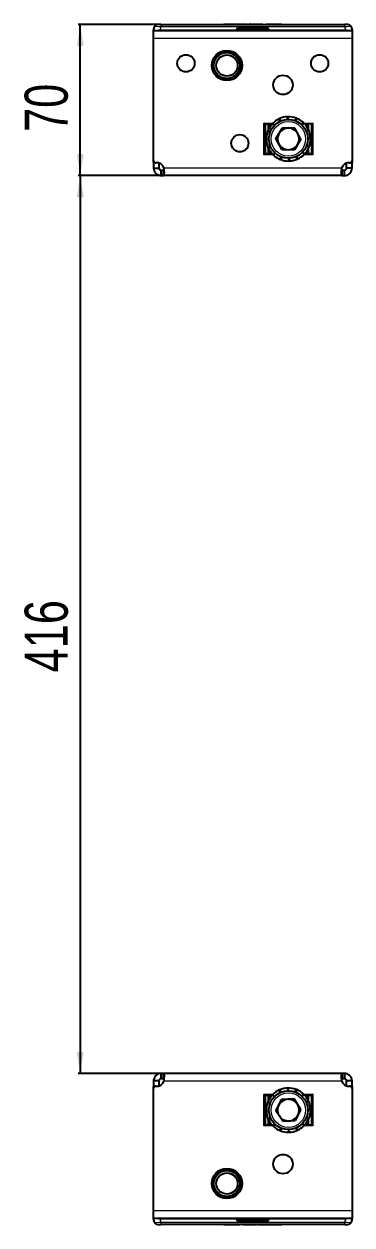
# Model space of a CAD drawing. Header units: millimetres. Extents: x 0 to 2858, y -408 to 595.
# Drawn here: x 3 to 155, y -408 to 148 of the extents above; entities that cross this region are included whole.
import ezdxf

# ---------------------------------------------------------------- set-up
doc = ezdxf.new("R2010")
doc.units = ezdxf.units.MM
doc.layers.add('FORMAT', color=7, linetype='Continuous')
doc.styles.add('SLDTEXTSTYLE0', font='TXT', dxfattribs={"width": 0.75})
doc.dimstyles.new('SLDDIMSTYLE0', dxfattribs={"dimtxt": 20, "dimasz": 10, "dimexe": 0, "dimexo": 0.0625, "dimgap": 5, "dimtad": 2, "dimdec": 1, "dimrnd": 1e-09, "dimzin": 12, "dimdsep": 46, "dimtxsty": 'SLDTEXTSTYLE0', "dimsah": 1, "dimcen": 0.09, "dimadec": 0, "dimazin": 3, "dimtfac": 1, "dimtofl": 0, "dimtmove": 0, "dimatfit": 3, "dimfxl": 0, "dimfrac": 2, "dimtolj": 1, "dimtzin": 12, "dimarcsym": 0})

# ---------------------------------------------------------------- blocks, each defined once
blk = doc.blocks.new('_D_5')
at = {"layer": 'FORMAT'}
for p, q in [((65.28, 147.96), (28.38, 147.96)), ((29.38, 77.96), (29.38, 147.96)), ((67.96, 77.96), (28.38, 77.96))]:
    blk.add_line(p, q, dxfattribs=at)
for points in [[(29.38, 147.96), (27.84, 137.96), (30.92, 137.96)], [(29.38, 77.96), (30.92, 87.96), (27.84, 87.96)]]:
    blk.add_solid(points, dxfattribs=at)
at = {"layer": 'FORMAT', "insert": (3.6, 98.18), "char_height": 20, "attachment_point": 1, "rotation": 90, "style": 'SLDTEXTSTYLE0'}
blk.add_mtext('70', dxfattribs=at)
blk = doc.blocks.new('_D_6')
at = {"layer": 'FORMAT'}
for p, q in [((67.96, 77.96), (28.38, 77.96)), ((29.38, 77.96), (29.38, -338.04)), ((67.96, -338.04), (28.38, -338.04))]:
    blk.add_line(p, q, dxfattribs=at)
for points in [[(29.38, 77.96), (27.84, 67.96), (30.92, 67.96)], [(29.38, -338.04), (30.92, -328.04), (27.84, -328.04)]]:
    blk.add_solid(points, dxfattribs=at)
at = {"layer": 'FORMAT', "insert": (3.6, -152.21), "char_height": 20, "attachment_point": 1, "rotation": 90, "style": 'SLDTEXTSTYLE0'}
blk.add_mtext('416', dxfattribs=at)

msp = doc.modelspace()

# ---------------------------------------------------------------- linework, layer by layer
at = {"color": 7, "linetype": 'Continuous', "lineweight": 25}
for p, q in [((63.39, 145.16), (63.84, 146.85)), ((63.39, 144.96), (63.39, 145.16)), ((155.39, 144.96), (63.39, 144.96)), ((63.39, 141.46), (63.39, 144.96)), ((66.74, 147.96), (65.29, 147.96)), ((101.89, 145.16), (66.28, 145.16)), ((66.74, 147.96), (152.04, 147.96)), ((95.96, 148.16), (95.96, 147.96)), ((101.61, 148.16), (101.67, 148.16)), ((101.67, 148.16), (101.67, 147.96)), ((101.67, 148.16), (102.8, 148.16)), ((101.89, 145.66), (101.89, 145.16)), ((101.89, 144.96), (101.89, 145.16)), ((116.39, 146.16), (102.39, 146.16)), ((102.8, 148.16), (102.8, 147.96)), ((102.8, 148.16), (105.47, 148.16)), ((105.47, 148.16), (105.47, 147.96)), ((105.47, 148.16), (106.96, 148.16)), ((106.96, 148.16), (106.96, 147.96)), ((107.77, 148.19), (107.77, 147.96)), ((111.24, 148.16), (114.07, 148.16)), ((114.07, 148.16), (114.07, 147.96)), ((115.21, 148.16), (115.21, 147.96)), ((115.46, 148.16), (115.46, 147.96)), ((116.7, 148.16), (116.7, 147.96)), ((116.89, 145.16), (116.89, 145.66)), ((152.49, 145.16), (116.89, 145.16)), ((116.89, 144.96), (116.89, 145.16)), ((117.13, 148.16), (122.38, 148.16)), ((122.81, 148.16), (122.81, 147.96)), ((153.48, 147.96), (152.04, 147.96)), ((154.93, 146.85), (155.39, 145.16)), ((155.39, 145.16), (155.39, 144.96)), ((155.39, 144.96), (155.39, 141.46)), ((63.39, 84.86), (63.39, 141.46)), ((155.39, 141.46), (155.39, 84.86)), ((114.89, 101.96), (114.54, 102.31)), ((118.4, 101.96), (114.89, 101.96)), ((114.89, 101.96), (114.89, 87.96)), ((115.24, 101.61), (114.89, 101.96)), ((116.64, 99.38), (116.64, 101.26)), ((117.8, 101.26), (116.64, 101.26)), ((119.28, 101.07), (118.36, 101.92)), ((118.54, 102.1), (119.37, 101.17)), ((118.89, 101.71), (118.89, 101.44)), ((122.12, 103.14), (121.6, 104.27)), ((121.83, 104.37), (122.24, 103.19)), ((125.54, 103.95), (125.49, 105.2)), ((125.74, 105.21), (125.66, 103.96)), ((129.01, 103.4), (129.44, 104.57)), ((129.67, 104.49), (129.12, 103.36)), ((132, 101.57), (132.85, 102.48)), ((133.03, 102.31), (132.09, 101.48)), ((136.89, 101.96), (133.37, 101.96)), ((135.14, 101.26), (133.97, 101.26)), ((135.14, 99.38), (135.14, 101.26)), ((137.24, 102.31), (136.89, 101.96)), ((136.89, 101.96), (136.89, 87.96)), ((115.64, 94.82), (116.89, 94.74)), ((116.89, 94.61), (115.64, 94.57)), ((117.44, 98.08), (116.27, 98.52)), ((116.36, 98.75), (117.49, 98.2)), ((120.11, 95.09), (123.12, 100.03)), ((122.88, 90.03), (120.11, 95.09)), ((128.89, 99.89), (123.12, 100.03)), ((131.66, 94.83), (128.66, 89.9)), ((131.66, 94.83), (128.89, 99.89)), ((134.06, 98.72), (135.2, 99.25)), ((135.3, 99.02), (134.11, 98.61)), ((134.88, 95.31), (136.13, 95.36)), ((136.13, 95.11), (134.88, 95.18)), ((116.47, 90.9), (117.66, 91.31)), ((117.71, 91.2), (116.57, 90.68)), ((116.64, 88.66), (116.64, 90.54)), ((122.88, 90.03), (128.66, 89.9)), ((135.41, 91.17), (134.28, 91.72)), ((134.33, 91.84), (135.5, 91.41)), ((135.14, 88.66), (135.14, 90.54)), ((63.39, 83.96), (63.39, 84.86)), ((63.39, 83.96), (63.39, 81.46)), ((65.89, 83.74), (65.89, 81.46)), ((114.89, 87.96), (114.54, 87.61)), ((115.24, 88.31), (114.89, 87.96)), ((114.89, 87.96), (118.4, 87.96)), ((116.64, 88.66), (117.8, 88.66)), ((118.74, 87.61), (119.68, 88.44)), ((119.77, 88.36), (118.92, 87.44)), ((122.1, 85.44), (122.65, 86.56)), ((122.77, 86.52), (122.33, 85.35)), ((126.03, 84.71), (126.11, 85.96)), ((126.23, 85.97), (126.28, 84.72)), ((129.94, 85.55), (129.53, 86.73)), ((129.65, 86.78), (130.17, 85.65)), ((133.24, 87.82), (132.4, 88.76)), ((132.49, 88.85), (133.41, 88)), ((132.89, 88.21), (132.89, 88.48)), ((136.89, 87.96), (133.37, 87.96)), ((133.97, 88.66), (135.14, 88.66)), ((136.89, 87.96), (136.54, 88.31)), ((137.24, 87.61), (136.89, 87.96)), ((152.89, 81.46), (152.89, 83.74)), ((155.39, 84.86), (155.39, 83.96)), ((155.39, 81.46), (155.39, 83.96)), ((63.39, 81.46), (65.89, 81.46)), ((66.89, 80.46), (67.97, 80.46)), ((66.89, 77.96), (66.89, 80.46)), ((66.89, 77.96), (67.97, 77.96)), ((67.97, 77.96), (67.97, 80.46)), ((150.8, 77.96), (67.97, 77.96)), ((150.8, 77.96), (150.8, 80.46)), ((150.8, 80.46), (151.89, 80.46)), ((150.8, 77.96), (151.89, 77.96)), ((151.89, 77.96), (151.89, 80.46)), ((155.39, 81.46), (152.89, 81.46)), ((66.89, -340.54), (66.89, -338.04)), ((67.97, -338.04), (66.89, -338.04)), ((150.8, -338.04), (67.97, -338.04)), ((67.97, -340.54), (67.97, -338.04)), ((150.8, -338.04), (150.8, -340.54)), ((151.89, -338.04), (150.8, -338.04)), ((151.89, -338.04), (151.89, -340.54)), ((65.89, -341.54), (63.39, -341.54)), ((63.39, -341.54), (63.39, -344.04)), ((63.39, -344.94), (63.39, -344.04)), ((63.39, -401.54), (63.39, -344.94)), ((65.89, -341.54), (65.89, -343.82)), ((67.97, -340.54), (66.89, -340.54)), ((125.62, -346.04), (125.58, -344.79)), ((125.83, -344.79), (125.75, -346.04)), ((151.89, -340.54), (150.8, -340.54)), ((155.39, -341.54), (152.89, -341.54)), ((152.89, -343.82), (152.89, -341.54)), ((155.39, -344.04), (155.39, -341.54)), ((155.39, -344.04), (155.39, -344.94)), ((155.39, -344.94), (155.39, -401.54)), ((114.89, -348.04), (114.54, -347.69)), ((114.89, -348.04), (114.89, -362.04)), ((118.4, -348.04), (114.89, -348.04)), ((115.24, -348.39), (114.89, -348.04)), ((116.64, -350.62), (116.64, -348.74)), ((117.8, -348.74), (116.64, -348.74)), ((119.34, -348.87), (118.43, -348.01)), ((118.54, -348.04), (118.46, -348.04)), ((118.6, -347.83), (119.42, -348.77)), ((118.89, -348.29), (118.89, -348.44)), ((119.47, -348.73), (118.89, -348.4)), ((119.46, -348.74), (119.2, -348.74)), ((120.12, -355.34), (122.74, -350.2)), ((122.2, -346.83), (121.69, -345.69)), ((121.92, -345.59), (122.31, -346.78)), ((128.51, -349.89), (122.74, -350.2)), ((131.65, -354.74), (128.51, -349.89)), ((129.08, -346.63), (129.53, -345.46)), ((129.76, -345.55), (129.2, -346.67)), ((132.06, -348.49), (132.92, -347.58)), ((133.1, -347.75), (132.15, -348.58)), ((133.37, -348.04), (136.89, -348.04)), ((135.14, -348.74), (133.97, -348.74)), ((135.14, -350.62), (135.14, -348.74)), ((136.89, -348.04), (136.54, -348.39)), ((137.24, -347.69), (136.89, -348.04)), ((136.89, -348.04), (136.89, -362.04)), ((115.64, -355.09), (116.89, -355.18)), ((116.89, -355.3), (115.64, -355.34)), ((117.47, -351.84), (116.3, -351.4)), ((116.4, -351.16), (117.52, -351.72)), ((123.27, -360.18), (120.12, -355.34)), ((131.65, -354.74), (129.03, -359.88)), ((134.1, -351.35), (135.24, -350.84)), ((135.34, -351.07), (134.15, -351.47)), ((134.88, -354.77), (136.13, -354.74)), ((136.14, -354.99), (134.88, -354.9)), ((115.24, -361.69), (114.89, -362.04)), ((116.44, -359.01), (117.63, -358.61)), ((117.68, -358.73), (116.54, -359.24)), ((116.64, -361.34), (116.64, -359.46)), ((116.64, -361.34), (117.8, -361.34)), ((118.67, -362.32), (119.62, -361.5)), ((119.71, -361.59), (118.85, -362.5)), ((123.27, -360.18), (129.03, -359.88)), ((132.31, -361.34), (132.57, -361.34)), ((133.17, -362.25), (132.35, -361.3)), ((132.43, -361.21), (133.34, -362.07)), ((132.89, -361.79), (132.89, -361.64)), ((133.97, -361.34), (135.14, -361.34)), ((135.38, -358.91), (134.25, -358.35)), ((134.3, -358.24), (135.47, -358.68)), ((135.14, -361.34), (135.14, -359.46)), ((136.89, -362.04), (136.54, -361.69)), ((114.89, -362.04), (114.54, -362.39)), ((114.89, -362.04), (118.4, -362.04)), ((122.01, -364.53), (122.57, -363.41)), ((122.69, -363.45), (122.24, -364.62)), ((125.94, -365.29), (126.03, -364.04)), ((126.15, -364.04), (126.19, -365.28)), ((129.86, -364.49), (129.46, -363.3)), ((129.57, -363.25), (130.09, -364.39)), ((133.31, -362.04), (133.24, -362.04)), ((136.89, -362.04), (133.37, -362.04)), ((137.24, -362.39), (136.89, -362.04)), ((63.39, -405.04), (63.39, -401.54)), ((63.39, -405.24), (63.39, -405.04)), ((63.39, -405.04), (155.39, -405.04)), ((63.84, -406.93), (63.39, -405.24)), ((66.28, -405.24), (101.89, -405.24)), ((101.89, -405.04), (101.89, -405.24)), ((101.89, -405.24), (101.89, -405.74)), ((116.89, -405.04), (116.89, -405.24)), ((116.89, -405.74), (116.89, -405.24)), ((116.89, -405.24), (152.49, -405.24)), ((155.39, -405.24), (154.93, -406.93)), ((155.39, -401.54), (155.39, -405.04)), ((155.39, -405.04), (155.39, -405.24)), ((65.29, -408.04), (66.74, -408.04)), ((152.04, -408.04), (66.74, -408.04)), ((95.96, -408.24), (95.96, -408.04)), ((101.64, -408.24), (96.39, -408.24)), ((102.07, -408.24), (102.07, -408.04)), ((102.39, -406.24), (116.39, -406.24)), ((103.31, -408.24), (103.31, -408.04)), ((103.56, -408.24), (103.56, -408.04)), ((104.7, -408.24), (104.7, -408.04)), ((107.53, -408.24), (104.7, -408.24)), ((111, -408.26), (111, -408.04)), ((111.81, -408.24), (111.81, -408.04)), ((113.3, -408.24), (111.81, -408.24)), ((113.3, -408.24), (113.3, -408.04)), ((115.97, -408.24), (113.3, -408.24)), ((115.97, -408.24), (115.97, -408.04)), ((117.1, -408.24), (115.97, -408.24)), ((117.1, -408.24), (117.1, -408.04)), ((117.16, -408.24), (117.1, -408.24)), ((122.81, -408.24), (122.81, -408.04)), ((152.04, -408.04), (153.48, -408.04))]:
    msp.add_line(p, q, dxfattribs=at)
at = {"color": 8, "linetype": 'Continuous', "lineweight": 18}
for p, q in [((66.74, 146.85), (66.28, 145.16)), ((66.74, 147.96), (66.74, 146.85)), ((152.04, 146.85), (66.74, 146.85)), ((98.07, 148.16), (98.07, 147.96)), ((102.39, 145.66), (101.89, 145.66)), ((102.39, 145.66), (102.39, 146.16)), ((102.39, 145.66), (102.39, 144.96)), ((116.39, 145.66), (102.39, 145.66)), ((108.88, 148.16), (108.88, 147.96)), ((111.24, 148.16), (111.24, 147.96)), ((116.39, 145.66), (116.39, 146.16)), ((116.39, 144.96), (116.39, 145.66)), ((116.39, 145.66), (116.89, 145.66)), ((117.13, 148.16), (117.13, 147.96)), ((122.38, 148.16), (122.38, 147.96)), ((152.04, 146.85), (152.04, 147.96)), ((152.49, 145.16), (152.04, 146.85)), ((155.39, 141.46), (63.39, 141.46)), ((114.54, 87.61), (114.54, 102.31)), ((114.54, 102.31), (118.74, 102.31)), ((118.09, 101.61), (115.24, 101.61)), ((115.24, 101.61), (115.24, 88.31)), ((132.69, 102.31), (133.03, 102.31)), ((133.03, 102.31), (137.24, 102.31)), ((136.54, 88.31), (136.54, 101.96)), ((137.24, 102.31), (137.24, 87.61)), ((63.95, 83.96), (63.39, 83.96)), ((118.74, 87.61), (114.54, 87.61)), ((115.24, 88.31), (118.09, 88.31)), ((119.08, 87.61), (118.74, 87.61)), ((137.24, 87.61), (133.03, 87.61)), ((133.69, 88.31), (136.54, 88.31)), ((155.39, 83.96), (154.83, 83.96)), ((150.55, 81.46), (68.22, 81.46)), ((63.39, -344.04), (63.95, -344.04)), ((68.22, -341.54), (150.55, -341.54)), ((154.83, -344.04), (155.39, -344.04)), ((114.54, -347.69), (118.74, -347.69)), ((114.54, -362.39), (114.54, -347.69)), ((118.09, -348.39), (115.24, -348.39)), ((115.24, -348.39), (115.24, -361.69)), ((132.82, -347.69), (137.24, -347.69)), ((136.54, -348.39), (133.69, -348.39)), ((136.54, -361.69), (136.54, -348.39)), ((137.24, -347.69), (137.24, -362.39)), ((115.24, -361.69), (118.09, -361.69)), ((133.69, -361.69), (136.54, -361.69)), ((118.96, -362.39), (114.54, -362.39)), ((137.24, -362.39), (133.03, -362.39)), ((63.39, -401.54), (155.39, -401.54)), ((66.28, -405.24), (66.74, -406.93)), ((102.39, -405.74), (101.89, -405.74)), ((102.39, -405.04), (102.39, -405.74)), ((102.39, -405.74), (102.39, -406.24)), ((102.39, -405.74), (116.39, -405.74)), ((116.39, -405.74), (116.39, -405.04)), ((116.39, -405.74), (116.89, -405.74)), ((116.39, -405.74), (116.39, -406.24)), ((152.04, -406.93), (152.49, -405.24)), ((66.74, -406.93), (152.04, -406.93)), ((66.74, -406.93), (66.74, -408.04)), ((96.39, -408.24), (96.39, -408.04)), ((101.64, -408.24), (101.64, -408.04)), ((107.53, -408.24), (107.53, -408.04)), ((109.89, -408.24), (109.89, -408.04)), ((120.7, -408.24), (120.7, -408.04)), ((152.04, -408.04), (152.04, -406.93))]:
    msp.add_line(p, q, dxfattribs=at)
at = {"color": 7, "linetype": 'Continuous', "lineweight": 25}
for centre, radius in [((78.39, 129.96), 4), ((97.39, 128.96), 7), ((97.39, 128.96), 6.5), ((97.39, 128.96), 6), ((97.39, 128.96), 4.93), ((140.39, 129.96), 4), ((123.39, 119.96), 4.5), ((125.89, 94.96), 9), ((103.39, 92.96), 4), ((125.89, -355.04), 9), ((123.39, -380.04), 4.5), ((97.39, -389.04), 7), ((97.39, -389.04), 6.5), ((97.39, -389.04), 6), ((97.39, -389.04), 4.93)]:
    msp.add_circle(centre, radius, dxfattribs=at)
at = {"color": 8, "linetype": 'Continuous', "lineweight": 18}
for centre, radius in [((97.39, 128.96), 6.25), ((125.89, 94.96), 8), ((125.89, -355.04), 8), ((97.39, -389.04), 6.25)]:
    msp.add_circle(centre, radius, dxfattribs=at)
at = {"color": 7, "linetype": 'Continuous', "lineweight": 25}
for centre, radius, start, end in [((65.29, 146.46), 1.5, 90, 165), ((102.39, 145.66), 0.5, 90, 180), ((116.39, 145.66), 0.5, 0, 90), ((153.48, 146.46), 1.5, 15, 90), ((125.89, 94.96), 10.25, 137.2104, 158.3145), ((125.89, 94.96), 10.25, 114.7104, 135.8145), ((125.89, 94.96), 10.25, 92.2104, 113.3145), ((125.89, 94.96), 10.25, 69.7104, 90.8145), ((125.89, 94.96), 10.25, 47.2104, 68.3145), ((125.89, 94.96), 10.25, 24.7104, 45.8145), ((125.89, 94.96), 10.25, 159.7104, 180.8145), ((125.89, 94.96), 5, 148.6784, 208.6784), ((125.89, 94.96), 5, 88.6784, 148.6784), ((125.89, 94.96), 5, 28.6784, 88.6784), ((125.89, 94.96), 5, 328.6784, 28.6784), ((125.89, 94.96), 10.25, 2.2104, 23.3145), ((125.89, 94.96), 10.25, 339.7104, 0.8145), ((125.89, 94.96), 10.25, 182.2104, 203.3145), ((125.89, 94.96), 10.25, 204.7104, 225.8145), ((125.89, 94.96), 5, 208.6784, 268.6784), ((125.89, 94.96), 5, 268.6784, 328.6784), ((125.89, 94.96), 10.25, 317.2104, 338.3145), ((64.39, 84.86), 1, 180, 276.3794), ((64.89, 80.39), 3.5, 17.8253, 96.3794), ((125.89, 94.96), 10.25, 227.2104, 248.3145), ((125.89, 94.96), 10.25, 249.7104, 270.8145), ((125.89, 94.96), 10.25, 272.2104, 293.3145), ((125.89, 94.96), 10.25, 294.7104, 315.8145), ((153.89, 80.39), 3.5, 83.6206, 162.1747), ((154.39, 84.86), 1, 263.6206, 0), ((64.39, -344.94), 1, 83.6206, 180), ((64.89, -340.47), 3.5, 263.6206, 342.1747), ((125.89, -355.04), 10.25, 91.6868, 112.7909), ((125.89, -355.04), 10.25, 69.1868, 90.2909), ((153.89, -340.47), 3.5, 197.8253, 276.3794), ((154.39, -344.94), 1, 360, 96.3794), ((125.89, -355.04), 10.25, 136.6868, 157.7909), ((125.89, -355.04), 10.25, 114.1868, 135.2909), ((125.89, -355.04), 5, 93.0175, 153.0175), ((125.89, -355.04), 5, 33.0175, 93.0175), ((125.89, -355.04), 10.25, 46.6868, 67.7909), ((125.89, -355.04), 10.25, 24.1868, 45.2909), ((125.89, -355.04), 10.25, 159.1868, 180.2909), ((125.89, -355.04), 10.25, 181.6868, 202.7909), ((125.89, -355.04), 5, 153.0175, 213.0175), ((125.89, -355.04), 5, 333.0175, 33.0175), ((125.89, -355.04), 10.25, 1.6868, 22.7909), ((125.89, -355.04), 10.25, 339.1868, 0.2909), ((125.89, -355.04), 10.25, 204.1868, 225.2909), ((125.89, -355.04), 5, 213.0175, 273.0175), ((125.89, -355.04), 5, 273.0175, 333.0175), ((125.89, -355.04), 10.25, 316.6868, 337.7909), ((125.89, -355.04), 10.25, 226.6868, 247.7909), ((125.89, -355.04), 10.25, 249.1868, 270.2909), ((125.89, -355.04), 10.25, 271.6868, 292.7909), ((125.89, -355.04), 10.25, 294.1868, 315.2909), ((102.39, -405.74), 0.5, 180, 270), ((116.39, -405.74), 0.5, 270, 0), ((65.29, -406.54), 1.5, 195, 270), ((153.48, -406.54), 1.5, 270, 345)]:
    msp.add_arc(centre, radius, start, end, dxfattribs=at)
at = {"color": 8, "linetype": 'Continuous', "lineweight": 18}
for centre, major_axis, start_param, end_param in [((66.84, 146.46), (3, -0.38), 1.621093, 3.124852), ((151.93, 146.46), (3, 0.38), 0.016741, 1.520499), ((66.84, -406.54), (3, 0.38), 3.158333, 4.662092), ((151.93, -406.54), (3, -0.38), 4.762686, 6.266445)]:
    msp.add_ellipse(centre, major_axis=major_axis, ratio=0.123038, start_param=start_param, end_param=end_param, dxfattribs=at)
at = {"color": 7, "linetype": 'Continuous', "lineweight": 25}
for centre, major_axis, start_param, end_param in [((63.39, 133.57), (3.1, 11.57), 0.067037, 0.253072), ((155.39, 133.57), (-3.1, 11.57), 6.030113, 6.216148), ((63.39, -393.65), (3.1, -11.57), 6.030113, 6.216148), ((155.39, -393.65), (-3.1, -11.57), 0.067037, 0.253072)]:
    msp.add_ellipse(centre, major_axis=major_axis, ratio=0.250563, start_param=start_param, end_param=end_param, dxfattribs=at)
for points, knots in [([(95.96, 148.16), (96.33, 148.16), (97.02, 148.16), (97.74, 148.16), (98.07, 148.16)], [0, 0, 0, 0, 0.5368, 1, 1, 1, 1]), ([(98.07, 148.16), (98.57, 148.16), (99.51, 148.16), (100.7, 148.16), (101.42, 148.16), (101.6, 148.16), (101.61, 148.16)], [0, 0, 0, 0, 0.381983, 0.713352, 0.984017, 1, 1, 1, 1]), ([(107.79, 148.16), (107.78, 148.16), (107.76, 148.16), (107.91, 148.16), (108.28, 148.16), (108.67, 148.16), (108.88, 148.16)], [0, 0, 0, 0, 0.061615, 0.333035, 0.637399, 1, 1, 1, 1]), ([(108.88, 148.16), (109.04, 148.16), (109.4, 148.16), (110.2, 148.16), (110.83, 148.16), (111.24, 148.16)], [0, 0, 0, 0, 0.216742, 0.489643, 1, 1, 1, 1]), ([(115.46, 148.16), (115.52, 148.16), (115.62, 148.16), (115.93, 148.16), (116.21, 148.16), (116.41, 148.16), (116.48, 148.16)], [0, 0, 0, 0, 0.255277, 0.538303, 0.854078, 1, 1, 1, 1]), ([(115.64, 148.16), (115.75, 148.16), (116, 148.16), (116.3, 148.16), (116.48, 148.16), (116.48, 148.16)], [0, 0, 0, 0, 0.466249, 0.997338, 1, 1, 1, 1]), ([(116.7, 148.16), (116.71, 148.16), (116.72, 148.16), (116.84, 148.16), (116.98, 148.16), (117.08, 148.16), (117.13, 148.16)], [0, 0, 0, 0, 0.285248, 0.560563, 0.777151, 1, 1, 1, 1]), ([(122.38, 148.16), (122.44, 148.16), (122.57, 148.16), (122.71, 148.16), (122.8, 148.16), (122.81, 148.16), (122.81, 148.16)], [0, 0, 0, 0, 0.2813032, 0.555629, 0.7738783, 1, 1, 1, 1]), ([(118.36, 101.92), (118.39, 101.95), (118.43, 102), (118.49, 102.06), (118.52, 102.09), (118.54, 102.1)], [0, 0, 0, 0, 0.499981, 0.749988, 1, 1, 1, 1]), ([(121.6, 104.27), (121.64, 104.29), (121.7, 104.32), (121.77, 104.35), (121.81, 104.37), (121.83, 104.37)], [0, 0, 0, 0, 0.499981, 0.749988, 1, 1, 1, 1]), ([(125.49, 105.2), (125.53, 105.2), (125.59, 105.21), (125.68, 105.21), (125.72, 105.21), (125.74, 105.21)], [0, 0, 0, 0, 0.4999808, 0.7499881, 1, 1, 1, 1]), ([(129.44, 104.57), (129.48, 104.56), (129.54, 104.54), (129.62, 104.51), (129.65, 104.49), (129.67, 104.49)], [0, 0, 0, 0, 0.4999808, 0.7499881, 1, 1, 1, 1]), ([(132.85, 102.48), (132.88, 102.45), (132.92, 102.41), (132.99, 102.35), (133.02, 102.33), (133.03, 102.31)], [0, 0, 0, 0, 0.4999808, 0.7499881, 1, 1, 1, 1]), ([(115.64, 94.57), (115.64, 94.61), (115.64, 94.67), (115.64, 94.75), (115.64, 94.79), (115.64, 94.82)], [0, 0, 0, 0, 0.499981, 0.749988, 1, 1, 1, 1]), ([(116.27, 98.52), (116.29, 98.55), (116.31, 98.61), (116.34, 98.69), (116.35, 98.73), (116.36, 98.75)], [0, 0, 0, 0, 0.499981, 0.749988, 1, 1, 1, 1]), ([(135.2, 99.25), (135.21, 99.21), (135.24, 99.15), (135.27, 99.07), (135.29, 99.04), (135.3, 99.02)], [0, 0, 0, 0, 0.499981, 0.749988, 1, 1, 1, 1]), ([(136.13, 95.36), (136.13, 95.31), (136.13, 95.25), (136.13, 95.17), (136.13, 95.13), (136.13, 95.11)], [0, 0, 0, 0, 0.499981, 0.749988, 1, 1, 1, 1]), ([(116.57, 90.68), (116.56, 90.71), (116.53, 90.77), (116.5, 90.85), (116.48, 90.88), (116.47, 90.9)], [0, 0, 0, 0, 0.499981, 0.749988, 1, 1, 1, 1]), ([(135.5, 91.41), (135.49, 91.37), (135.46, 91.31), (135.43, 91.23), (135.42, 91.19), (135.41, 91.17)], [0, 0, 0, 0, 0.499981, 0.749988, 1, 1, 1, 1]), ([(118.92, 87.44), (118.89, 87.47), (118.85, 87.51), (118.79, 87.57), (118.76, 87.6), (118.74, 87.61)], [0, 0, 0, 0, 0.499981, 0.749988, 1, 1, 1, 1]), ([(122.33, 85.35), (122.29, 85.36), (122.23, 85.38), (122.16, 85.41), (122.12, 85.43), (122.1, 85.44)], [0, 0, 0, 0, 0.499981, 0.749988, 1, 1, 1, 1]), ([(126.28, 84.72), (126.24, 84.72), (126.18, 84.71), (126.09, 84.71), (126.05, 84.71), (126.03, 84.71)], [0, 0, 0, 0, 0.499981, 0.749988, 1, 1, 1, 1]), ([(130.17, 85.65), (130.13, 85.63), (130.08, 85.61), (130, 85.57), (129.96, 85.56), (129.94, 85.55)], [0, 0, 0, 0, 0.499981, 0.749988, 1, 1, 1, 1]), ([(133.41, 88), (133.38, 87.97), (133.34, 87.92), (133.28, 87.86), (133.25, 87.83), (133.24, 87.82)], [0, 0, 0, 0, 0.499981, 0.749988, 1, 1, 1, 1]), ([(63.39, 81.46), (63.41, 81.14), (63.46, 80.55), (63.86, 79.61), (64.57, 78.74), (65.67, 78.08), (66.47, 78), (66.89, 77.96)], [0, 0, 0, 0, 0.1708405, 0.3192172, 0.5481031, 0.7678223, 1, 1, 1, 1]), ([(65.89, 81.46), (65.89, 81.37), (65.91, 81.2), (66, 80.98), (66.11, 80.82), (66.24, 80.69), (66.38, 80.59), (66.61, 80.48), (66.77, 80.47), (66.89, 80.46)], [0, 0, 0, 0, 0.154359, 0.287283, 0.400435, 0.496544, 0.604314, 0.723151, 1, 1, 1, 1]), ([(67.97, 77.96), (68.03, 77.98), (68.13, 78.01), (68.27, 78.29), (68.37, 78.75), (68.39, 79.38), (68.37, 80), (68.32, 80.7), (68.25, 81.2), (68.22, 81.46)], [0, 0, 0, 0, 0.144067, 0.271276, 0.474907, 0.597997, 0.726338, 0.860245, 1, 1, 1, 1]), ([(150.55, 81.46), (150.52, 81.17), (150.47, 80.61), (150.4, 79.71), (150.38, 78.83), (150.51, 78.1), (150.7, 78.01), (150.8, 77.96)], [0, 0, 0, 0, 0.16069, 0.301312, 0.521951, 0.753573, 1, 1, 1, 1]), ([(151.89, 80.46), (152.01, 80.47), (152.23, 80.49), (152.49, 80.65), (152.67, 80.83), (152.79, 81.01), (152.87, 81.23), (152.88, 81.38), (152.89, 81.46)], [0, 0, 0, 0, 0.296302, 0.497469, 0.6154973, 0.73607, 0.8631142, 1, 1, 1, 1]), ([(151.89, 77.96), (152.34, 78.01), (153.15, 78.1), (154.06, 78.67), (154.65, 79.27), (155.05, 79.9), (155.33, 80.65), (155.37, 81.18), (155.39, 81.46)], [0, 0, 0, 0, 0.254149, 0.448213, 0.574908, 0.708872, 0.850468, 1, 1, 1, 1]), ([(66.89, -338.04), (66.43, -338.09), (65.62, -338.18), (64.71, -338.75), (64.12, -339.35), (63.72, -339.98), (63.44, -340.72), (63.4, -341.26), (63.39, -341.54)], [0, 0, 0, 0, 0.254149, 0.448213, 0.574908, 0.708872, 0.850468, 1, 1, 1, 1]), ([(68.22, -341.54), (68.25, -341.24), (68.3, -340.69), (68.37, -339.79), (68.4, -338.91), (68.26, -338.18), (68.07, -338.09), (67.97, -338.04)], [0, 0, 0, 0, 0.16069, 0.301312, 0.521951, 0.753573, 1, 1, 1, 1]), ([(150.8, -338.04), (150.75, -338.06), (150.65, -338.09), (150.5, -338.37), (150.4, -338.83), (150.38, -339.46), (150.4, -340.08), (150.46, -340.78), (150.52, -341.28), (150.55, -341.54)], [0, 0, 0, 0, 0.144067, 0.271276, 0.474907, 0.597997, 0.726338, 0.860245, 1, 1, 1, 1]), ([(155.39, -341.54), (155.36, -341.22), (155.31, -340.63), (154.92, -339.69), (154.2, -338.82), (153.11, -338.16), (152.3, -338.08), (151.89, -338.04)], [0, 0, 0, 0, 0.17084, 0.319217, 0.548103, 0.767822, 1, 1, 1, 1]), ([(66.89, -340.54), (66.76, -340.55), (66.55, -340.57), (66.28, -340.73), (66.1, -340.91), (65.98, -341.09), (65.9, -341.31), (65.89, -341.46), (65.89, -341.54)], [0, 0, 0, 0, 0.296302, 0.497469, 0.615497, 0.73607, 0.863114, 1, 1, 1, 1]), ([(125.58, -344.79), (125.63, -344.79), (125.69, -344.79), (125.77, -344.79), (125.81, -344.79), (125.83, -344.79)], [0, 0, 0, 0, 0.499981, 0.749988, 1, 1, 1, 1]), ([(152.89, -341.54), (152.88, -341.45), (152.87, -341.28), (152.77, -341.06), (152.66, -340.89), (152.53, -340.77), (152.39, -340.67), (152.16, -340.56), (152, -340.55), (151.89, -340.54)], [0, 0, 0, 0, 0.154359, 0.287283, 0.400435, 0.496544, 0.604314, 0.723151, 1, 1, 1, 1]), ([(118.43, -348.01), (118.46, -347.98), (118.5, -347.93), (118.56, -347.87), (118.59, -347.84), (118.6, -347.83)], [0, 0, 0, 0, 0.499981, 0.749988, 1, 1, 1, 1]), ([(121.69, -345.69), (121.72, -345.67), (121.78, -345.65), (121.86, -345.61), (121.9, -345.6), (121.92, -345.59)], [0, 0, 0, 0, 0.4999808, 0.7499881, 1, 1, 1, 1]), ([(129.53, -345.46), (129.57, -345.47), (129.63, -345.5), (129.7, -345.53), (129.74, -345.54), (129.76, -345.55)], [0, 0, 0, 0, 0.499981, 0.749988, 1, 1, 1, 1]), ([(132.92, -347.58), (132.95, -347.61), (132.99, -347.65), (133.05, -347.71), (133.08, -347.74), (133.1, -347.75)], [0, 0, 0, 0, 0.499981, 0.749988, 1, 1, 1, 1]), ([(115.64, -355.34), (115.64, -355.3), (115.64, -355.24), (115.64, -355.15), (115.64, -355.11), (115.64, -355.09)], [0, 0, 0, 0, 0.499981, 0.749988, 1, 1, 1, 1]), ([(116.3, -351.4), (116.32, -351.36), (116.34, -351.3), (116.37, -351.22), (116.39, -351.18), (116.4, -351.16)], [0, 0, 0, 0, 0.499981, 0.749988, 1, 1, 1, 1]), ([(135.24, -350.84), (135.25, -350.88), (135.28, -350.93), (135.31, -351.01), (135.33, -351.05), (135.34, -351.07)], [0, 0, 0, 0, 0.499981, 0.749988, 1, 1, 1, 1]), ([(136.13, -354.74), (136.13, -354.78), (136.13, -354.84), (136.14, -354.92), (136.14, -354.97), (136.14, -354.99)], [0, 0, 0, 0, 0.499981, 0.749988, 1, 1, 1, 1]), ([(116.54, -359.24), (116.52, -359.2), (116.49, -359.14), (116.46, -359.07), (116.44, -359.03), (116.44, -359.01)], [0, 0, 0, 0, 0.4999808, 0.7499881, 1, 1, 1, 1]), ([(135.47, -358.68), (135.45, -358.72), (135.43, -358.78), (135.4, -358.86), (135.38, -358.89), (135.38, -358.91)], [0, 0, 0, 0, 0.499981, 0.749988, 1, 1, 1, 1]), ([(118.85, -362.5), (118.82, -362.47), (118.78, -362.43), (118.72, -362.37), (118.69, -362.34), (118.67, -362.32)], [0, 0, 0, 0, 0.499981, 0.749988, 1, 1, 1, 1]), ([(122.24, -364.62), (122.2, -364.61), (122.15, -364.58), (122.07, -364.55), (122.03, -364.54), (122.01, -364.53)], [0, 0, 0, 0, 0.499981, 0.749988, 1, 1, 1, 1]), ([(126.19, -365.28), (126.15, -365.29), (126.08, -365.29), (126, -365.29), (125.96, -365.29), (125.94, -365.29)], [0, 0, 0, 0, 0.499981, 0.749988, 1, 1, 1, 1]), ([(130.09, -364.39), (130.05, -364.41), (129.99, -364.43), (129.91, -364.46), (129.88, -364.48), (129.86, -364.49)], [0, 0, 0, 0, 0.4999808, 0.7499881, 1, 1, 1, 1]), ([(133.34, -362.07), (133.32, -362.1), (133.27, -362.15), (133.21, -362.21), (133.19, -362.24), (133.17, -362.25)], [0, 0, 0, 0, 0.499981, 0.749988, 1, 1, 1, 1]), ([(96.39, -408.24), (96.33, -408.24), (96.2, -408.24), (96.06, -408.24), (95.97, -408.24), (95.96, -408.24), (95.96, -408.24)], [0, 0, 0, 0, 0.2813032, 0.555629, 0.7738783, 1, 1, 1, 1]), ([(102.07, -408.24), (102.06, -408.24), (102.05, -408.24), (101.93, -408.24), (101.79, -408.24), (101.69, -408.24), (101.64, -408.24)], [0, 0, 0, 0, 0.285248, 0.560563, 0.777151, 1, 1, 1, 1]), ([(103.31, -408.24), (103.26, -408.24), (103.15, -408.24), (102.85, -408.24), (102.56, -408.24), (102.36, -408.24), (102.29, -408.24)], [0, 0, 0, 0, 0.255277, 0.538303, 0.854078, 1, 1, 1, 1]), ([(103.13, -408.24), (103.02, -408.24), (102.77, -408.24), (102.47, -408.24), (102.29, -408.24), (102.29, -408.24)], [0, 0, 0, 0, 0.466249, 0.997338, 1, 1, 1, 1]), ([(109.89, -408.24), (109.74, -408.24), (109.38, -408.24), (108.58, -408.24), (107.94, -408.24), (107.53, -408.24)], [0, 0, 0, 0, 0.216742, 0.489643, 1, 1, 1, 1]), ([(110.98, -408.24), (110.99, -408.24), (111.02, -408.24), (110.86, -408.24), (110.49, -408.24), (110.1, -408.24), (109.89, -408.24)], [0, 0, 0, 0, 0.061615, 0.333035, 0.637399, 1, 1, 1, 1]), ([(120.7, -408.24), (120.2, -408.24), (119.27, -408.24), (118.07, -408.24), (117.35, -408.24), (117.17, -408.24), (117.16, -408.24)], [0, 0, 0, 0, 0.381983, 0.713352, 0.984017, 1, 1, 1, 1]), ([(122.81, -408.24), (122.44, -408.24), (121.75, -408.24), (121.04, -408.24), (120.7, -408.24)], [0, 0, 0, 0, 0.5368, 1, 1, 1, 1])]:
    msp.add_open_spline(points, degree=3, knots=knots, dxfattribs=at)
at = {"color": 8, "linetype": 'Continuous', "lineweight": 18}
for points, knots in [([(118.89, 101.71), (118.88, 101.71), (118.88, 101.71), (118.86, 101.7), (118.83, 101.68), (118.78, 101.66), (118.72, 101.64), (118.64, 101.62), (118.57, 101.61), (118.54, 101.61)], [0, 0, 0, 0, 0.114765, 0.239215, 0.374136, 0.520145, 0.663765, 0.791408, 1, 1, 1, 1]), ([(133.24, 88.31), (133.2, 88.31), (133.13, 88.3), (133.05, 88.28), (132.99, 88.26), (132.94, 88.24), (132.91, 88.22), (132.89, 88.21), (132.89, 88.21), (132.89, 88.21)], [0, 0, 0, 0, 0.208592, 0.336235, 0.479855, 0.625864, 0.760785, 0.885235, 1, 1, 1, 1]), ([(118.89, -348.29), (118.88, -348.29), (118.88, -348.29), (118.86, -348.3), (118.83, -348.32), (118.8, -348.33), (118.78, -348.34)], [0, 0, 0, 0, 0.223996, 0.466894, 0.730231, 1, 1, 1, 1]), ([(132.99, -361.74), (132.98, -361.75), (132.94, -361.76), (132.91, -361.78), (132.89, -361.79), (132.89, -361.79), (132.89, -361.79)], [0, 0, 0, 0, 0.269769, 0.533106, 0.776004, 1, 1, 1, 1])]:
    msp.add_open_spline(points, degree=3, knots=knots, dxfattribs=at)

# ---------------------------------------------------------------- dimensions: what is measured, and where the dimension line sits
at = {"layer": 'FORMAT'}
for base, p2, picture, middle in [((29.38, 147.96), (65.29, 147.96), '_D_5', (29.38, 112.96)), ((29.38, -338.04), (67.97, -338.04), '_D_6', (29.38, -130.04))]:
    dim = msp.add_linear_dim(base=base, p1=(67.97, 77.96), p2=p2, angle=90, dimstyle='SLDDIMSTYLE0', dxfattribs=at)
    dim.commit()
    dim.dimension.update_dxf_attribs({"geometry": picture, "text_midpoint": middle, "dimtype": 160})

doc.saveas('drawing.dxf')
